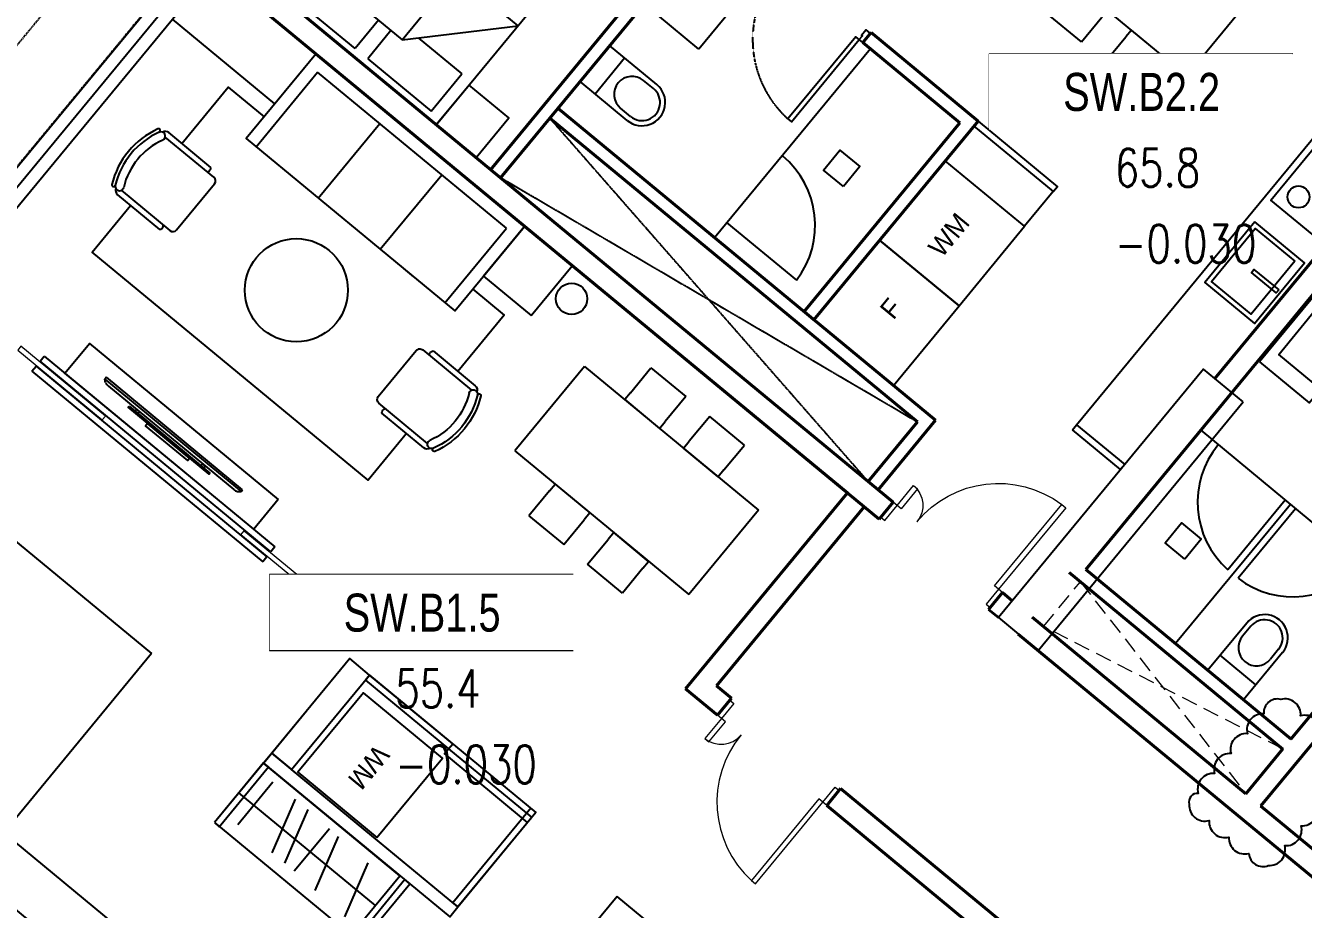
# Model space of a CAD drawing. Header units: millimetres. Extents: x -361679452 to 361242511, y -278557090 to 278849308.
# Drawn here: x -88829 to -78911, y 115119 to 121975 of the extents above; entities that cross this region are included whole.
import ezdxf
from ezdxf.enums import TextEntityAlignment as Align
from ezdxf.xclip import XClip

# ---------------------------------------------------------------- set-up
doc = ezdxf.new("R2010")
doc.units = ezdxf.units.MM
doc.header["$MEASUREMENT"] = 0
doc.header["$XCLIPFRAME"] = 0
doc.set_wipeout_variables(frame=1)
doc.linetypes.add('HIDDEN', pattern=[0.375, 0.25, -0.125])
doc.linetypes.add('TYPICAL 2 +1 BEDROOM FRONT$0$DASHED2', pattern=[9.524999999999999, 6.35, -3.175])
for name, color, linetype in [('A-_FURN----_E-_N', 251, 'Continuous'), ('A-ANNO-DIMS', 50, 'Continuous'), ('A-ANNO-ROOM', 50, 'Continuous'), ('A-DRAIN', 251, 'Continuous'), ('A-FLOR-STRS', 1, 'Continuous'), ('A-FURNITURE', 251, 'Continuous'), ('A-GLAZ', 135, 'Continuous'), ('A-UNIT', 1, 'Continuous'), ('KT-Khuat', 9, 'HIDDEN'), ('TYPICAL 1 BEDROOM$0$A-_DOOR----_E-', 32, 'Continuous'), ('TYPICAL 2 +1 BEDROOM FRONT$0$A-_DOOR----_E-', 32, 'Continuous'), ('Xref_NT1+NT2_MBDV Cot vach_220729$0$ccu12-Thay', 7, 'Continuous')]:
    doc.layers.add(name, color=color, linetype=linetype)
doc.layers.add('A-COLUMN-OPTION 2', color=7, linetype='Continuous', true_color=0x2644ed)
for name, color, linetype, lineweight in [('KT-Chuviet', 255, 'Continuous', 15), ('KT-lomo nuoc', 3, 'HIDDEN', 5), ('KT-Net cat', 1, 'Continuous', 40), ('KT-Net cua', 87, 'Continuous', 9), ('KT-Net thay', 7, 'Continuous', 15), ('KT-Net truc', 18, 'Continuous', 15)]:
    doc.layers.add(name, color=color, linetype=linetype, lineweight=lineweight)
doc.styles.add('220126_HDN_HBA typical plan$0$210902_YS plan 330pm ver13$0$01 Level 1$0$CENTURY GOTHIC', font='GOTHIC.TTF')
doc.styles.add('220126_HDN_HBA typical plan$0$211210_HDN_HBA_TYPICAL PLAN CORE OPT 1$0$HBA-Text', font='GOTHIC.TTF')
doc.styles.add('font unicode ccu', font='arial.ttf')
doc.styles.add('ROMANS', font='ROMANS.SHX')

# ---------------------------------------------------------------- blocks, each defined once
blk = doc.blocks.new('qweewe')
for p, q in [((-226617.649540008, -3043559.718917042, 0.0008727778800783348), (-226617.6495399146, -3043199.718917044, 0.0008727778800783348)), ((-226142.6495399146, -3043199.718917163, 0.0008727778800783348), (-226617.6495399146, -3043199.718917044, 0.0008727778800783348)), ((-226467.6495400079, -3043559.718917079, 0.0008727778800783348), (-226467.6495399145, -3043199.718917081, 0.0008727778800783348)), ((-226142.649539925, -3043239.718917165, 0.0008727778800783348), (-226242.649539925, -3043239.718917139, 0.0008727778800783348)), ((-226142.649540008, -3043559.718917165, 0.0008727778800783348), (-226617.649540008, -3043559.718917042, 0.0008727778800783348)), ((-226142.6495399976, -3043519.718917165, 0.0008727778800783348), (-226242.6495399976, -3043519.718917141, 0.0008727778800783348))]:
    blk.add_line(p, q)
for centre, radius, start, end in [((-226242.6495399613, -3043379.718917141, 0.0008727778800783348), 139.9999999999927, 89.99999998332474, 269.9999999833247), ((-226142.6495399613, -3043379.718917165, 0.0008727778800783348), 179.9999999999927, 269.9999999833247, 89.99999998332474), ((-226142.6495399613, -3043379.718917165, 0.0008727778800783348), 139.9999999999927, 269.9999999833247, 89.99999998332474)]:
    blk.add_arc(centre, radius, start, end)
blk = doc.blocks.new('*U274')
at = {"layer": 'KT-lomo nuoc', "ltscale": 500}
for p, q in [((286.5432473946865, 346.9766285953847), (1570.24856544962, -1296.730835024993)), ((1856.791812844307, -949.7449093772694), (1.734723475976807e-18, -0.009297052340116354))]:
    blk.add_line(p, q, dxfattribs=at)
blk.add_lwpolyline([(286.5432473946865, 346.9766285953847), (1856.791812844307, -949.7449093772694), (1570.24856544962, -1296.730835024993), (1.734723475976807e-18, -0.009297052340116354)], close=True, dxfattribs=at)
blk = doc.blocks.new('Condo-1BR')
at = {"layer": 'A-FURNITURE'}
for p, q in [((5411.055840596171, -2120.200336255133, -0.01477608142659859), (5410.863993243751, -719.9327019270859, 0.02090357550193683)), ((5359.512887455079, -2119.515569239826, -0.01161456940583657), (5359.524630255568, -1419.962140357093, -0.01161456940583657)), ((5462.598417529436, -2119.515569239797, -0.01161456940583657), (5462.586674732636, -1419.962140357035, -0.01161456940583657)), ((6313.856752035077, -2120.190756636934), (4247.435874514078, -2118.864804547542))]:
    blk.add_line(p, q, dxfattribs=at)
for points in [[(3298.686467926185, -169.4885580332193), (4098.686467926091, -169.4885580368282), (4098.6864679262, -965.6542381137842), (3298.686467926142, -965.6542381137842)], [(6299.790511235864, -2820.105792043236), (5799.791062681252, -2819.292320038774), (5798.559973021991, -4204.984443323629), (6298.559421570943, -4205.797915330215)]]:
    blk.add_lwpolyline(points, close=True, dxfattribs=at)
for points, elevation in [([(5772.303291036122, -1271.397744916583), (5972.303291036158, -1271.3977449128), (5972.303291036151, -1471.397744914779), (5772.303291038086, -1471.397744916467)], 0.003973369906323978), ([(6221.808142608061, -3433.946425331378), (5871.808464167661, -3434.420950675121), (5871.164465500078, -2959.421387323673), (6221.164143938542, -2958.94686199128)], 9.393739839936157e-07)]:
    blk.add_lwpolyline(points, close=True, dxfattribs=dict(at, elevation=elevation))
for centre, start, end in [((5384.512887447658, -2119.515988895495, -0.01161456940583658), 92.04575144160921, 179.9990382239875), ((5437.598417534915, -2119.515988893807, -0.01161456940583657), 0.000961776012546794, 87.95424855807833)]:
    blk.add_arc(centre, 699.9999999999998, start, end, dxfattribs=at)
at = {"layer": 'KT-Net cat'}
for p, q in [((1950.067573193628, 0.6545980483351741, -4.846184127220367e-09), (6398.946328710939, 0.3581832732306793, -4.721199661709238e-09)), ((1950.067572653672, -169.3454023289378, -4.846184115839586e-09), (4098.686470344386, -169.4885580368282, -4.846183948420013e-09)), ((4098.686439071811, -169.9216299260443), (4098.504210598388, -2904.982268492604)), ((4248.686467593143, -169.4985520640621), (4248.656485510932, -619.498551065306)), ((4248.686467593143, -169.4985520640621, -4.84618393673207e-09), (6398.935002146594, -169.6418163495255, -4.846183769185517e-09)), ((4248.401243819477, -619.4985340593557, -4.846183907776676e-09), (6398.905020064383, -619.6418153507111, -4.846183740210235e-09)), ((4248.39458113454, -719.4985338373226, -4.846183901337742e-09), (6313.898357568047, -719.6361518464983, -5.247612349028396e-09)), ((4248.649822825995, -719.4985508433019), (4248.504210855157, -2904.983411547815)), ((6313.898357568076, -719.6361518465274, -5.247612349028396e-09), (6313.273397722049, -10099.63613102445, -4.846183136640093e-09))]:
    blk.add_line(p, q, dxfattribs=at)
at = {"layer": 'A-FURNITURE', "rotation": 270.0009617747953}
blk.add_blockref('qweewe', (3048289.673742116, -227286.4979680301, -0.0008727778774400901), dxfattribs=at)
at = {"layer": 'KT-lomo nuoc', "linetype": 'HIDDEN', "extrusion": (4.341341443964608e-13, -2.898932892163992e-17, -1), "xscale": -1, "zscale": -1, "rotation": 140.4526441756466}
blk.add_blockref('*U274', (-6285.14183129694, -169.6342346690653, -3.001678806645929e-09), dxfattribs=at)
blk = doc.blocks.new('*U28')
at = {"color": 0}
for points in [[(-1100, -150), (-1100, 0), (-1060, 0), (-1060, -150)], [(-40, -150), (-40, 0), (0, 0), (0, -150)], [(-1020, -150), (-1060, -150), (-1060, -350.9565185792744), (-1020, -350.9565185792744)], [(-40, -150), (-80, -150), (-80, -970), (-40, -970)]]:
    blk.add_lwpolyline(points, close=True, dxfattribs=at)
for centre, radius, start, end in [((-1060.538708044109, -150.4191404617477), 200.5381016879552, 270.1539145637665, 0.05069369801717966), ((-41.53932015914406, -152.4398411269907), 818.4643164306439, 179.8292010983319, 267.3066065333389)]:
    blk.add_arc(centre, radius, start, end, dxfattribs=at)
blk = doc.blocks.new('CH12')
for p, q in [((-312.375, -149.2411279597436), (-312.375, -572.1779138786915)), ((-267.75, -149.2411279597436), (-267.75, -639.6303226458076)), ((267.75, -639.6303226458076), (267.75, -149.2411280118249)), ((312.375, -572.1779138786915), (312.375, -149.2411246072115)), ((-232.0500000000029, -675.3303226458047), (232.0500000000029, -675.3303226458047))]:
    blk.add_line(p, q)
for centre, radius, start, end in [((-273.6712626853696, -77.20016474780641), 13.38749999999989, 116.2505862071374, 296.2505862071374), ((-252.9468673518131, -119.2240579767858), 33.46874999998481, 116.2505888953854, 296.2505888953855), ((0, -632.1362743546706), 632.1362743546692, 63.74941379286258, 116.2505862071374), ((0, -632.1362743546706), 605.3612743546691, 63.7494137928626, 116.2505862071374), ((0, -632.1362743546706), 538.4237743546691, 63.74941109871938, 116.2505888953856), ((252.9468674045929, -119.2240580028119), 33.46875000001501, 243.7494110987195, 63.74941109871941), ((273.671262685355, -77.20016474780641), 13.38750000000007, 243.7494137928627, 63.74941379286245), ((-267.75, -149.2411279597436), 44.62499999999999, 111.939144832112, 180), ((267.75, -149.2411280118286), 44.62499999999959, 0, 68.06085506708637), ((-290.0625, -549.8654138786915), 31.55464011044969, 225, 315), ((290.0625, -549.8654138786915), 31.55464011044961, 225.0000000000001, 315.0000000000002), ((-232.0500000000029, -639.6303226458076), 35.7, 180, 269.9999999999999), ((232.0500000000029, -639.6303226458076), 35.7, 270, 0)]:
    blk.add_arc(centre, radius, start, end)
blk = doc.blocks.new('weqwq333')
blk.add_wipeout([(789.9991194265974, -3.254973069968852e-07), (789.9999072943253, 22.459753119357448), (747.0709751061902, 22.459753119357444), (747.4999072943253, 24.95975311935699), (747.0709751061902, 27.459753119356876), (995.9999072943253, 27.45975311935689), (995.9999072943253, 37.459753119357), (930.999907294326, 37.459753119357), (930.999907294326, 57.459753119357), (1231.8664491169725, 57.459753118988104), (1249.7089296661925, 59.06439810742923), (1266.9787932754527, 63.82683536194902), (1278.4893502848695, 73.1432942404494), (1289.9999072942878, 82.4597531189515), (1289.9999072941914, 102.45975311891728), (-160.00009270580904, 102.45975311950394), (-160.00009270581904, 82.45975311947211), (-148.48953569637888, 73.14329424100924), (-136.9789786872534, 63.826835362552735), (-119.70911507775418, 59.06439810790778), (-101.86663452839275, 57.4597531194338), (198.99990729432534, 57.45975311935696), (198.99990729432534, 37.45975311935696), (133.99990729432488, 37.459753119356954), (133.99990729432488, 27.459753119356844), (382.9288394824605, 27.459753119358677), (382.9288394824605, 22.459753119357426), (339.9999072943251, 22.459753119357423), (339.9991199803412, 0.015785265669614107)]).dxf.layer = 'A-DRAIN'
at = {"layer": 'A-DRAIN'}
for p, q in [((-160.0000927059446, 102.4597531193867), (-160.0000927057117, 82.45975311938673)), ((1289.999907294055, 102.4597531189211), (-160.0000927059446, 102.4597531193867)), ((-160.0000927059446, 102.4597531193867), (-160.0000927057117, 82.45975311938673)), ((-160.0000927057117, 82.45975311938673), (1289.999907294055, 82.45975311892107)), ((-136.9789786871988, 63.8268353624735), (-160.0000927057117, 82.45975311938673)), ((-101.8666345283855, 57.45975311938673), (1231.866449116962, 57.45975311892107)), ((1266.97879327531, 63.82683536177501), (1289.999907294055, 82.45975311892107)), ((1289.999907294055, 82.45975311892107), (1289.999907294055, 102.4597531189211)), ((1289.999907294055, 82.45975311892107), (1289.999907294055, 102.4597531189211))]:
    blk.add_line(p, q, dxfattribs=at)
for points in [[(133.9999072942883, 37.4597531191539), (995.9999072942883, 37.4597531191539), (995.9999072945211, 27.45975311938673), (133.9999072945211, 27.45975311938673)], [(198.9999072942883, 57.45975311938673), (228.9999072940554, 57.45975311938673), (228.9999072942883, 37.45975311938673), (198.9999072942883, 37.4597531191539)], [(339.9999072942883, 22.4597531191539), (789.9999072942883, 22.4597531191539), (789.9991194263566, -3.254972398281097e-07), (339.9991199802607, 0.01578526548109949)], [(930.9999072942883, 57.4597531191539), (900.9999072945211, 57.4597531191539), (900.9999072942883, 37.45975311938673), (930.9999072945211, 37.4597531191539)]]:
    blk.add_lwpolyline(points, close=True, dxfattribs=at)
for centre, radius, start, end in [((-101.8666345283855, 157.4597531193867), 99.99999999999999, 249.4439547730391, 270), ((389.9999072940554, 24.9597531191539), 7.499999999999999, 160.5287793647328, 199.4712206352672), ((389.9999072940554, 24.9597531191539), 7.499999999999999, 340.5287793647328, 19.47122063526717), ((739.9999072945211, 24.9597531191539), 7.499999999999999, 160.5287793647328, 199.4712206352672), ((739.9999072945211, 24.9597531191539), 7.499999999999999, 340.5287793647328, 19.47122063526717), ((1231.866449116962, 157.4597531189211), 99.99999999999999, 270, 290.5560452225344)]:
    blk.add_arc(centre, radius, start, end, dxfattribs=at)
blk = doc.blocks.new('BEDH-1')
for p, q in [((475, -1.054711873393899e-13), (-475, 1.054711873393899e-13)), ((-475, 1.054711873393899e-13), (-475.0000000000002, -1050)), ((-381.8394731497392, -27.72451273631296), (-381.8394731497393, -215.2726866770535)), ((-20.94842891092413, -27.72451273631304), (-381.8394731497392, -27.72451273631296)), ((-20.94842891092416, -169.6087834425271), (-20.94842891092413, -27.72451273631304)), ((379.7956140944734, -27.72451273631313), (52.11540216114371, -27.72451273631306)), ((52.11540216114371, -27.72451273631306), (52.11540216114368, -169.6087834425271)), ((379.7956140944734, -169.6087834425271), (379.7956140944734, -27.72451273631313)), ((474.9999999999998, -1050), (475, -1.054711873393899e-13)), ((-162.6479800441303, -169.608783442527), (-475.0000000000001, -498.4003835124894)), ((474.9999999999999, -169.6087834425272), (-162.6479800441303, -169.608783442527)), ((-162.6479800441303, -169.608783442527), (-162.6479800441303, -498.4003835124894)), ((-206.9290897110478, -215.2726866770535), (-381.8394731497393, -215.2726866770535)), ((-475.0000000000001, -498.4003835124894), (-162.6479800441303, -498.4003835124894)), ((-475.0000000000002, -1050), (474.9999999999998, -1050))]:
    blk.add_line(p, q)
blk = doc.blocks.new('Condo-1BR-corner')
at = {"layer": 'A-FLOR-STRS'}
for p, q in [((3140.987202629447, 2075.017514228704, -3.841493788020109e-05), (3172.822990685701, 2113.572443670011, -3.841493788020109e-05)), ((3172.822990708053, 2113.572443695506, -3.841493788020109e-05), (4963.076437428594, 635.3152071973309, -3.841493788020109e-05)), ((3172.822990685701, 2113.572443670011, -3.841493788020109e-05), (4963.076437687501, 635.3152075111866, -3.841493788020109e-05)), ((3077.315626239404, 1997.907655009767, -3.841493788020109e-05), (3109.15141448006, 2036.462584674824, -3.841493788020803e-05)), ((3077.315626239404, 1997.907655009767, -3.841493788020109e-05), (4867.569073239341, 519.6504188491963, -3.841493788020109e-05)), ((3109.15141448006, 2036.462584674824, -3.841493788020803e-05), (4899.40486148186, 558.2053485155338, -3.841493788020976e-05)), ((4931.240649629384, 596.760278069065, -3.841493788020976e-05), (3140.987202629447, 2075.017514228704, -3.841493788020109e-05)), ((4963.076437687501, 635.3152075111866, -3.841493788020109e-05), (4931.240652544424, 596.7602815983118, -3.841493788020976e-05)), ((4899.404864395037, 558.2053520440822, -3.841493788020976e-05), (4867.569073239341, 519.6504188491963, -3.841493788020456e-05))]:
    blk.add_line(p, q, dxfattribs=at)
at = {"layer": 'A-FURNITURE'}
for p, q in [((4816.22910903208, 3739.222778340452, -3.841493788020109e-05), (5293.765931420028, 4317.54672152549, -3.841493788020803e-05)), ((6758.853254156187, 3107.78677147103, -3.841493788020109e-05), (5293.765931420028, 4317.54672152549, -3.841493788020803e-05)), ((5298.165728351101, 3341.275426349137, -3.841493788020803e-05), (5775.702550740913, 3919.599369533244, -3.841493788020109e-05)), ((5780.102347671986, 2943.32807435689, -3.841493788020803e-05), (6257.63917006366, 3521.652017542045, -3.841493788020109e-05)), ((6281.316431764513, 2529.462828285876, -3.841493788020109e-05), (6758.853254156187, 3107.78677147103, -3.841493788020109e-05)), ((5961.577617643401, 2793.479317815276, -3.841493788020803e-05), (6038.687476733699, 2729.807741495199, -3.841493788020109e-05)), ((7366.165704848245, 2035.246433035587, 0.02670377932086609), (8715.588239723817, 920.9938462174032, 0.02757763038597387)), ((7722.064543763176, 1830.83250509901, 0.02670377932086512), (7881.243484606966, 2023.607152784942, 0.02670377932086512)), ((7881.243484606966, 2023.607152784942, 0.02670377932086512), (8151.127991370857, 1800.756635599304, 0.02670377932086512)), ((8151.127991370857, 1800.756635599304, 0.02670377932086512), (7991.949050525203, 1607.981987913256, 0.02670377932086512)), ((8336.829100901261, 1647.418495529448, 0.02670377932086512), (8177.650160055608, 1454.643847843749, 0.02670377932086513)), ((8606.713607663289, 1424.567978342995, 0.02670377932086512), (8336.829100901261, 1647.418495529448, 0.02670377932086512)), ((8447.534666817635, 1231.793330658576, 0.02670377932086512), (8606.713607663289, 1424.567978342995, 0.02670377932086512)), ((6824.957306133583, 1379.812630755594, 0.0267037793208651), (8174.379840845242, 265.5600440806011, 0.02757763038597386)), ((7093.010878870264, 1069.013146451558, 0.02670377932086512), (6933.83193802461, 876.2384987673722, 0.02670377932086512)), ((8715.588239723817, 920.9938462174032, 0.02757763038597387), (8174.379840845242, 265.5600440809503, 0.02757763038597318)), ((6933.83193802461, 876.2384987673722, 0.02670377932086512), (7203.716444786638, 653.387981581036, 0.02670377932086512)), ((7203.716444786638, 653.387981581036, 0.02670377932086512), (7362.895385632291, 846.1626292665023, 0.02670377932086512)), ((7389.417554317042, 500.0498415104812, 0.02670377932086512), (7548.596495162696, 692.8244891961804, 0.02670377932086512)), ((7659.30206107907, 277.199324325542, 0.02670377932086512), (7389.417554317042, 500.0498415104812, 0.02670377932086512)), ((7818.481001924723, 469.9739720111247, 0.02670377932086512), (7659.30206107907, 277.199324325542, 0.02670377932086512)), ((4874.681453628466, -1041.106112443842), (5208.393912417814, -636.9573445421411)), ((4674.840217996389, -1517.088740902953, -0.1498657787379716), (4947.508622599766, -1186.876360980328, -0.1498657787379717)), ((5742.005824772641, -2146.329532478587, 0.0007515485165374772), (4683.665318580344, -1272.434317290667, 0.02739510591846444)), ((4942.238858034834, -1737.888826208888, -0.1498657787379717), (5123.663666151464, -1321.109279399738, -0.1498657787379717)), ((5038.993123549968, -1817.782351771835, -0.1498657787379717), (5220.417931662872, -1401.002804965479, -0.1498657787379717)), ((5112.391003420576, -1878.389657926513, -0.1498657787379717), (5385.059408025816, -1548.177278002491, -0.1498657787379717)), ((5274.289500746876, -2028.904769450543, -0.1498657787379717), (5455.71430885978, -1612.125222650939, -0.1498657787379717)), ((5504.115218132734, -2233.199693091214), (5685.540026247501, -1816.4201462809))]:
    blk.add_line(p, q, dxfattribs=at)
for points in [[(4166.815193249146, 4728.603768157016), (4485.173074843595, 5114.153063614096), (5280.021608248353, 4457.957524803584), (4961.663726655766, 4072.408229346271)], [(5697.478132091463, -358.7643115321407), (5543.258414134383, -231.4211590145715), (4938.343471808359, -964.0071674586507), (5092.563189765438, -1091.35031997622)], [(5753.755579190329, -1619.562718220055), (6263.128189899027, -1002.683845621068), (5649.205955989659, -495.7526068484876), (5139.833345279098, -1112.631479447358)], [(4492.647499646991, -1503.764561397489), (4531.202429182827, -1535.600349568296), (4912.453431289643, -1072.018473667558), (4873.898501751944, -1040.182685498265)], [(4492.649183541536, -1503.762522134115), (5550.990337865427, -2377.65695239976), (5933.022607959807, -1915.000542710186), (4874.681453628466, -1041.106112443842)], [(5589.543619640172, -2409.511690354906), (5628.098549176008, -2441.347478525713), (6009.349551282823, -1977.765602624975), (5970.794621746987, -1945.929814455681)]]:
    blk.add_lwpolyline(points, close=True, dxfattribs=at)
for points, elevation in [([(5780.102347671986, 2943.32807435689), (6358.426290856674, 2465.791251966264), (6899.634689565748, 3121.22505424195), (5280.32764864713, 4458.328156933421), (4739.119249939919, 3802.89435465727), (5780.102347671986, 2943.32807435689)], -3.841493788020803e-05), ([(6950.880839273334, 2429.41845601087), (7269.238720867783, 2814.967751467368), (6899.111397227272, 3120.591317796498), (6580.753515634686, 2735.042022340465)], -3.841493788020109e-05), ([(4988.821136778221, 1003.111789769027), (4797.806407822296, 771.7822124939412), (3332.715292112902, 1981.545294460841), (3523.730021068826, 2212.874871735228)], -3.841493788020109e-05), ([(6987.77137638256, -1424.191585444962), (6382.875366989523, -2156.754664945416), (5092.582122698426, -1091.327391032595), (5697.478132091463, -358.7643115321407)], 0.05479021183692889), ([(5697.478327292949, -358.7644727149745), (5665.642539123073, -397.3194022538373), (6310.788879476488, -930.0331816867692), (6342.624667644501, -891.4782521481393)], 0.05479021183692889), ([(4938.343634178862, -964.00730153115), (4874.672057999298, -1041.117160412483), (6319.323772618547, -2233.71921910916), (6382.995348798111, -2156.609360227943)], 0.05479021183692883), ([(6955.935219828039, -1462.74696112005), (6924.099431658164, -1501.301890658913), (6278.953091306612, -968.5881112230709), (6310.788879476488, -930.0331816867692)], 0.05479021183692887), ([(6344.440419262275, -2124.773572057136), (6382.995348798111, -2156.609360227943), (6986.855114392936, -1423.435754886828), (6948.300184855238, -1391.599966717535)], 0.05479021183692887), ([(2603.014366121963, -1890.492200295557), (2857.70225915499, -1582.054074977641), (3791.391731506214, -2353.028379826574), (3536.703838482499, -2661.4665051396)], 0.02739510591846444)]:
    blk.add_lwpolyline(points, close=True, dxfattribs=dict(at, elevation=elevation))
for points, elevation in [([(4240.466782832518, 3765.176860045409), (4600.244986975566, 4200.888494891231), (4878.222089515999, 3971.355715074926)], -3.841493788020109e-05), ([(5985.08311213553, 1514.395003156969), (5685.837410369888, 1151.991632314865), (3543.432907890528, 2921.029644633178), (3842.67860965617, 3283.433015475282)], -3.841493788020109e-05), ([(6497.529130086303, 2634.252611963893), (6742.649489454925, 2431.850482572918), (6382.871285311878, 1996.138847727096)], -3.841493788020109e-05), ([(7366.165704848245, 2035.246433035587), (6824.957306133583, 1379.812630755594)], 0.0267037793208651), ([(7366.165705017745, 2035.246432894142), (6824.957306133583, 1379.812630755594)], 0.0267037793208651), ([(7722.064543763176, 1830.832505098311), (7678.141910763457, 1777.639726852183), (7948.026417525485, 1554.789209667128), (7991.949050525203, 1607.981987913256)], 0.0267037793208651), ([(8447.534666815773, 1231.793330657878), (8403.612033817917, 1178.600552409538), (8133.727527055889, 1401.451069595991), (8177.650160055608, 1454.643847843749)], 0.0267037793208651), ([(7093.010878872126, 1069.013146452256), (7136.933511869982, 1122.205924699665), (7406.81801863201, 899.3554075132124), (7362.895385632291, 846.1626292665023)], 0.0267037793208651), ([(7818.481001924723, 469.9739720118232), (7862.403634926304, 523.1667502584169), (7592.519128162414, 746.0172674434725), (7548.596495162696, 692.8244891961804)], 0.0267037793208651)]:
    blk.add_lwpolyline(points, dxfattribs=dict(at, elevation=elevation))
at = {"layer": 'A-FURNITURE', "extrusion": (-1.157651021131046e-06, 9.560316836589854e-07, 0.9999999999988729), "elevation": -0.0531723795031795}
blk.add_lwpolyline([(7619.158764885078, -2075.353295924664), (7109.70395906031, -2692.164288706251), (7723.558638487431, -3199.177328647102), (8233.01344432134, -2582.366335863768)], close=True, dxfattribs=at)
at = {"layer": 'A-FURNITURE'}
for centre, radius in [((5129.203319020569, 2626.220606427756, -7.575669065101528e-05), 400), ((7265.222231714055, 2559.532887719339, 0.05475179689904868), 121.6887198866292)]:
    blk.add_circle(centre, radius, dxfattribs=at)
at = {"layer": 'A-GLAZ'}
for points in [[(118.7050963280781, 143.6681763250963), (4332.202503639855, 5243.831563621759)], [(272.9247466500383, 16.32494139345363), (4485.266620121052, 5117.42546859273)]]:
    blk.add_lwpolyline(points, dxfattribs=at)
at = {"layer": 'KT-Net cat'}
for p, q in [((8149.651357628201, -466.5148217750248, -0.01239347268274163), (9405.577014549985, 1054.048384606023, -0.01239339213407219)), ((9536.656041564624, 945.7973400023184, -0.01239339222125904), (8388.992270583753, -443.6919930938748, -0.01239339222125918)), ((8396.611228772264, -670.4635568400263, -0.01239347268274165), (8149.651357628201, -466.5148217750248, -0.01239347268274163)), ((8504.862986022781, -539.382380910276, -0.01239347268274164), (8388.992270583753, -443.6919930938748, -0.0123939710854021)), ((8396.611228772264, -670.4635568400263, -0.01239347268274165), (8504.862986022781, -539.382380910276, -0.01239339222129375)), ((9353.020671271457, -1239.835865325062, -0.01239347268274171), (9244.770237232151, -1370.915433386981, -0.01239347268274172)), ((10971.6808577257, -2576.522092691856, -0.01239347268274185), (9353.020671271457, -1239.835865325062, -0.01239347268274171)), ((10732.34852977624, -2599.354093161412, -0.01239347268274184), (9244.770237232151, -1370.915433386981, -0.01239347268274172))]:
    blk.add_line(p, q, dxfattribs=at)
at = {"layer": 'KT-Net cua'}
for points, elevation in [([(3647.228667074814, 1650.516770962626), (2991.794864658266, 2191.725169501617), (2966.326234139502, 2160.881225859514), (3621.76003655605, 1619.672827319708)], 0.0008352830848686217), ([(4724.836566364393, 760.7084641862893), (5380.270368780941, 219.5000656461343), (5354.801738262177, 188.656122003682), (4699.367935845628, 729.8645205427893)], 0.0008352830848686148)]:
    blk.add_lwpolyline(points, close=True, dxfattribs=dict(at, elevation=elevation))
at = {"layer": 'A-FURNITURE', "rotation": 50.45264409332036}
blk.add_blockref('CH12', (3825.637894203886, 3702.607808459667, -7.575669065651089e-05), dxfattribs=at)
at = {"layer": 'A-FURNITURE', "xscale": -1, "rotation": 230.4526440933203}
blk.add_blockref('CH12', (6432.768744334579, 1549.833403985831, -7.575669065650395e-05), dxfattribs=at)
at = {"layer": 'KT-Net cua', "rotation": 320.4865050622928}
blk.add_blockref('*U28', (9340.700256635144, -1254.651254996192, -0.01239347268270695), dxfattribs=at)
at = {"layer": 'A-FURNITURE', "insert": (5803.886828871444, -937.4077335628681, 0.04131058838218382), "char_height": 150, "width": 310.8634934604634, "attachment_point": 4, "rotation": 230.45264409332034, "style": '220126_HDN_HBA typical plan$0$210902_YS plan 330pm ver13$0$01 Level 1$0$CENTURY GOTHIC'}
blk.add_mtext('WM', dxfattribs=at)
at = {"layer": 'A-FURNITURE', "xscale": 0.9450000000000002, "yscale": 0.9450000000000002, "zscale": 0.9450000000000002, "rotation": 320.4549032879013}
blk.add_blockref('weqwq333', (3710.296612778679, 1779.860663877917, -3.841493788020803e-05), dxfattribs=at)
at = {"layer": 'A-GLAZ'}
blk.add_lwpolyline([(195.8149214884907, 79.99655885976972), (4408.16100330319, 5181.102182317816)], dxfattribs=at)
at = {"layer": 'KT-Net cat'}
blk.add_line((9405.577014549985, 1054.048384606023, -0.01239339213407219), (4332.202503639855, 5243.831563621759, -0.01239339213407177), dxfattribs=at)
at = {"layer": 'A-FURNITURE', "xscale": -2.000000000000002, "yscale": 2.000000000000002, "zscale": 2, "rotation": 140.4522556179508}
blk.add_blockref('BEDH-1', (1935.374628433958, -1207.020076277666, -0.01239347081291349), dxfattribs=at)
blk = doc.blocks.new('A$C21AF0CCA')
at = {"layer": 'A-ANNO-ROOM', "insert": (1197.56892258345, 814.6835720778872), "char_height": 600, "attachment_point": 2, "rotation": 0.10542954816276216, "style": '220126_HDN_HBA typical plan$0$211210_HDN_HBA_TYPICAL PLAN CORE OPT 1$0$HBA-Text'}
blk.add_mtext_dynamic_manual_height_columns('1-BR+', width=722857412.8743668, gutter_width=9765.624999999996, heights=[0], dxfattribs=at)
blk = doc.blocks.new('*U142')
at = {"layer": 'TYPICAL 2 +1 BEDROOM FRONT$0$A-_DOOR----_E-'}
for points in [[(79.99999999912372, 920), (39.9999999991237, 920), (39.99999999912325, 0), (79.99999999912325, 0)], [(0, 0), (0, 0), (0, 0), (39.99999999912325, 0), (39.99999999912325, -42), (49.99999999912689, -42), (49.99999999912689, -100), (0, -100), (0, -100), (0, -100)], [(1000, 0), (1000, 0), (1000, 0), (960.0000000008731, 0), (960.0000000008731, -42), (950.0000000008731, -42), (950.0000000008731, -100), (1000, -100), (1000, -100), (1000, -100)]]:
    blk.add_lwpolyline(points, close=True, dxfattribs=at)
at = {"layer": 'TYPICAL 2 +1 BEDROOM FRONT$0$A-_DOOR----_E-', "color": 8, "linetype": 'TYPICAL 2 +1 BEDROOM FRONT$0$DASHED2', "ltscale": 0.1}
blk.add_arc((39.99999999912325, 0), 920.0000000017498, 0, 90, dxfattribs=at)
blk = doc.blocks.new('queen')
at = {"layer": 'A-_FURN----_E-_N', "color": 8, "ltscale": 5}
for p, q in [((103708.7220491096, -43779.56716111233, 0.08430394160656397), (103708.7349314408, -42179.5671611561, 0.08430394160656397)), ((103708.7349314408, -42179.5671611561, 0.08430394160656397), (105708.7349313924, -42179.58139952202, 0.08430394160656397)), ((105369.5173645152, -42179.57909956784, 0.08430394160656397), (105369.5087177863, -43154.87505962676, 0.08430394160656397)), ((105708.7349313924, -42179.58139952202, 0.08430394160656397), (105708.7220490614, -43779.58139947825, 0.08430394160656397)), ((105653.2742868792, -42278.08792949957, 0.08430394160656397), (105369.5164911309, -42278.09128250298, 0.08430394160656397)), ((105653.2791806876, -42916.0818454111, 0.08430394160656397), (105653.2742868792, -42278.08792949957, 0.08430394160656397)), ((105369.5106392817, -42916.08376941108, 0.08430394160656397), (105653.2791806876, -42916.0818454111, 0.08430394160656397)), ((105369.5106392817, -43043.07902958919, 0.08430394160656397), (105653.2791806876, -43043.08095358917, 0.08430394160656397)), ((105653.2791806876, -43043.08095358917, 0.08430394160656397), (105653.2742868792, -43681.07486950071, 0.08430394160656397)), ((104711.9212820593, -43779.57464099536, 0.08430394160656397), (104711.9255176615, -43154.87060109805, 0.08430394160656397)), ((105369.5087177863, -43154.87505962676, 0.08430394160656397), (104711.9212820593, -43779.57464099536, 0.08430394160656397)), ((105369.5087177863, -43154.87505962676, 0.08430394160656397), (104711.9255176615, -43154.87060109805, 0.08430394160656397)), ((105278.1783354485, -43241.63774472778, 0.08430394160656397), (105278.1779390064, -43681.07232628227, 0.08430394160656397)), ((105653.2742868792, -43681.07486950071, 0.08430394160656397), (105278.1779390064, -43681.07232628227, 0.08430394160656397)), ((105708.7220490614, -43779.58139947825, 0.08430394160656397), (103708.7220491096, -43779.56716111233, 0.08430394160656397))]:
    blk.add_line(p, q, dxfattribs=at)
at = {"layer": 'A-_FURN----_E-_N', "color": 8, "ltscale": 5, "elevation": 0.08430394160656397}
for points in [[(105308.7349313924, -41779.58139952202), (105708.7349313924, -41779.58139952202), (105708.7349313924, -42179.58139952202), (105308.7349313924, -42179.58139952202)], [(105308.7349313924, -43779.58004353079), (105708.7349313924, -43779.58004353079), (105708.7349313924, -44179.58004353079), (105308.7349313924, -44179.58004353079)]]:
    blk.add_lwpolyline(points, close=True, dxfattribs=at)
blk = doc.blocks.new('condotel corner')
at = {"layer": 'A-COLUMN-OPTION 2', "elevation": 8.041757009318141e-08}
blk.add_lwpolyline([(12458977.22684532, 621184.85618327), (12458668.80437829, 621439.5630379729), (12457076.8865364, 619511.9226190522), (12457385.30900343, 619257.2157643475)], close=True, dxfattribs=at)
at = {"layer": 'A-DRAIN'}
for points, elevation in [([(12459600.27511157, 622413.7214838102), (12459191.61534298, 622751.2080665644), (12459580.04329672, 623221.5523285217), (12459988.7030653, 622884.0657457694)], 0.1111634137322391), ([(12459067.50646231, 622582.8358274604), (12458679.07850857, 622112.4915655031), (12459064.60659215, 621794.107996866), (12459453.03454589, 622264.4522588233)], 0.04131066801288475), ([(12459378.08197667, 622275.7709322273), (12459039.32185964, 621865.5690513066), (12458730.89939278, 622120.2759062162), (12459069.65950981, 622530.4777871369)], 0.04131066748414075), ([(12459252.95095273, 622053.5813130977), (12459233.84793861, 622030.4496280848), (12459041.08389683, 622189.6414124033), (12459060.18691095, 622212.7730974163)], 0.04131066803770841)]:
    blk.add_lwpolyline(points, close=True, dxfattribs=dict(at, elevation=elevation))
blk.add_circle((12459405.97267433, 622775.2067018825, 0.1111604343501319), 85.00000000000004, dxfattribs=at)
at = {"layer": 'A-FURNITURE'}
for p, q in [((12458539.18454751, 623715.3520226174, 8.1394947996406e-08), (12457496.89379281, 624576.1148664204, 8.338084195815995e-08)), ((12459080.43661374, 624370.7497650546, 0.0008739314050511241), (12458539.18454751, 623715.3520226174, 0.0008739324600560841)), ((12457721.39329892, 623977.0184110769, -0.0008737666000067391), (12457880.5850831, 624169.7824529682, -0.0008737669103025152)), ((12457907.08419182, 623823.6678989299, -0.0008737663010967388), (12458066.275976, 624016.431940825, -0.000873766611392515)), ((12456084.96320046, 623923.3197755666, 8.29731949950455e-08), (12454875.22610917, 622458.4589416509, 1.025399068720627e-07)), ((12458176.95385047, 623600.7994010702, -0.0008737658666826516), (12457907.08419182, 623823.6678989299, -0.0008737663010967388)), ((12458336.14563465, 623793.5634429597, -0.0008737661769784282), (12458176.95385047, 623600.7994010702, -0.0008737658666826516)), ((12457683.36491355, 621008.1064541016, 7.971676650588968e-08), (12459900.84037758, 623693.2295301924, 7.97167665058833e-08)), ((12457501.25473864, 622818.514453875, 8.046151068322462e-08), (12457278.62852906, 622548.9381801382, 8.046151053149146e-08)), ((12454970.74523228, 622574.1140199988, 8.046151053403723e-08), (12455510.13456833, 622128.4966485557, 0.02753266153703362)), ((12457683.36491355, 621008.106454103, 7.971676650587274e-08), (12458057.39795714, 620699.2159323613, 8.046151034444864e-08))]:
    blk.add_line(p, q, dxfattribs=at)
for points, elevation in [([(12454751.83605442, 623921.8813563455), (12454327.75516226, 624272.1032815576), (12454869.0072285, 624927.5010239945), (12455293.08812066, 624577.2790987825)], 8.041757063114307e-08), ([(12455874.72806039, 622856.1083266765), (12455720.51682687, 622983.461754027), (12455847.87025422, 623137.6729875423), (12456002.08148773, 623010.3195601918)], 8.21410605031401e-08), ([(12456772.06151517, 621929.5189402329), (12457278.62843283, 622548.9382596074), (12456664.7399748, 623055.9104000947), (12456155.21658112, 622438.9326496406)], 8.041757041491474e-08), ([(12455645.80287129, 621822.0877159296), (12456262.64780577, 621312.6740061792), (12456772.06158678, 621929.5190277977), (12456155.21658112, 622438.9326496406)], 8.041757041491474e-08)]:
    blk.add_lwpolyline(points, close=True, dxfattribs=dict(at, elevation=elevation))
for points, elevation in [([(12457721.39329892, 623977.0184110769), (12457451.52364028, 624199.8869089348), (12457654.64160135, 624445.840802598), (12457924.51126, 624222.9723047346), (12457880.5850831, 624169.7824529682)], -0.0008737669103015507), ([(12458336.14563465, 623793.5634429615), (12458380.07181155, 623846.7532947261), (12458110.2021529, 624069.6217925858), (12458066.275976, 624016.431940825)], -0.0008737666113915504)]:
    blk.add_lwpolyline(points, dxfattribs=dict(at, elevation=elevation))
blk.add_arc((12454954.82755746, 622554.6821991772, 0.02753266063774419), 699.9999999165467, 322.4945781278289, 50.44786498172287, dxfattribs=at)
at = {"layer": 'KT-Khuat', "ltscale": 5}
for points, elevation in [([(12453595.59372434, 623385.5348284909), (12456066.44135585, 620566.8628262116)], 9.40769068578141e-08), ([(12456448.50154934, 621029.4964197902), (12453213.53362225, 622922.9013287511)], 9.40769070960553e-08)]:
    blk.add_lwpolyline(points, dxfattribs=dict(at, elevation=elevation))
at = {"layer": 'KT-Net cat'}
for p, q in [((12458757.47586754, 621366.3347901235, 8.046151041190728e-08), (12463596.90610698, 627226.3616638398, 8.046151100446976e-08)), ((12456259.8695474, 620407.1227302318, 8.046151031491235e-08), (12450948.07578911, 624793.8014764969, 8.04615107584907e-08)), ((12456151.61913415, 620276.0431817444, 8.046151030165766e-08), (12450831.33160904, 624669.7363995991, 8.046151074594533e-08)), ((12456025.59144626, 623972.3503303542, 8.046151067542604e-08), (12456089.26817188, 624049.4559513987, 8.046151068322293e-08)), ((12456089.26817188, 624049.4559513987, 8.046151068322293e-08), (12456919.21624351, 623364.0536524255, 8.046151061391546e-08)), ((12456778.43391379, 623350.6247510441, 8.046151061255753e-08), (12456025.59144626, 623972.3503303542, 8.046151067542604e-08)), ((12456589.28405079, 621042.9255296774, 8.046151037920435e-08), (12453659.27059922, 623462.6406615393, 8.046151062388452e-08)), ((12456448.50172035, 621029.496626595, 8.046151037784642e-08), (12453595.59388823, 623385.5350425695, 8.046151061608762e-08)), ((12455568.69724832, 621885.7644389294, 7.794979204613931e-08), (12456778.43391379, 623350.6247510441, 8.046151083885805e-08)), ((12456919.21624351, 623364.0536524255, 8.046151082914891e-08), (12455645.80286937, 621822.0877133107, 7.794979203970036e-08)), ((12455645.80286937, 621822.0877133107, 7.794979203970036e-08), (12455568.69724832, 621885.7644389294, 7.794979204613931e-08)), ((12456589.28405079, 621042.9255296774, 8.046151037920435e-08), (12456143.54697261, 620503.1861125366, 8.046151032462622e-08)), ((12456448.50172035, 621029.496626595, 8.046151037784642e-08), (12456066.44135585, 620566.8628262116, 8.046151033106518e-08)), ((12456259.8695474, 620407.1227302321, 8.046151031491235e-08), (12456151.61913415, 620276.0431817446, 8.046151030165766e-08)), ((12457108.03133173, 619706.6788798058, 8.046151024408388e-08), (12456999.78091848, 619575.5993313183, 8.046151023082919e-08)), ((12457185.13694848, 619643.0021661308, 8.04615102376449e-08), (12457108.03133173, 619706.6788798057, 8.046151024408388e-08)), ((12457076.88653524, 619511.9226176433, 8.046151022439024e-08), (12456999.78091848, 619575.5993313182, 8.046151023082919e-08))]:
    blk.add_line(p, q, dxfattribs=at)
at = {"layer": 'KT-Net cat', "elevation": 8.041757067435418e-08}
blk.add_lwpolyline([(12454869.00721451, 624927.5010355457), (12453213.53362225, 622922.9013287516), (12453136.42800549, 622986.5780424268), (12454887.53711632, 625106.9820056495), (12454964.64274149, 625043.3052850266), (12454932.68392411, 625004.6066528289)], dxfattribs=at)
at = {"layer": 'TYPICAL 1 BEDROOM$0$A-_DOOR----_E-'}
for points, elevation in [([(12456887.37788367, 623325.5008404115), (12456919.21624051, 623364.0536487913), (12457536.06117457, 622854.639939391), (12457504.22281773, 622816.0871310094)], 7.794979204969495e-08), ([(12457651.52655671, 620969.5536457237), (12457683.36491355, 621008.1064541035), (12458057.39767746, 620699.2155930474), (12458025.55932062, 620660.6627846658)], 8.041757023509715e-08)]:
    blk.add_lwpolyline(points, close=True, dxfattribs=dict(at, elevation=elevation))
at = {"layer": 'A-FURNITURE', "xscale": -0.9999999999999999, "rotation": 50.44539158066753}
blk.add_blockref('queen', (12486276.92551311, 732717.2682071608, -0.08430386114507893), dxfattribs=at)
at = {"layer": 'A-FURNITURE', "ltscale": 5, "rotation": 320.449788512014}
blk.add_blockref('qweewe', (14566567.84928247, 2826159.208778244, -0.0008726974183096962), dxfattribs=at)
at = {"layer": 'KT-Net cua', "xscale": 0.9000000000000035, "yscale": 0.9000000000000035, "zscale": 0.9000000000000035, "rotation": 140.4488267372188}
blk.add_blockref('*U142', (12456025.59145694, 623972.3503382392, 8.046154603276409e-08), dxfattribs=at)
at = {"layer": 'KT-Net cua', "xscale": -1, "rotation": 140.4488267372188}
blk.add_blockref('*U28', (12457012.51626122, 619591.0204546697, 8.046154517011035e-08), dxfattribs=at)
at = {"layer": 'A-FURNITURE', "char_height": 150.0000000000001, "width": 310.8634934604635, "attachment_point": 4, "style": '220126_HDN_HBA typical plan$0$210902_YS plan 330pm ver13$0$01 Level 1$0$CENTURY GOTHIC'}
for s, insert, rotation in [('WM', (12456579.43014253, 622343.1492394679, 7.977459789049323e-08), 50.4488267366289), ('F', (12456204.0482934, 621862.3413183661, 0.04131066877315318), 50.44882673665851)]:
    blk.add_mtext(s, dxfattribs=dict(at, insert=insert, rotation=rotation))
blk = doc.blocks.new('TAG CAO DO SAN')
at = {"layer": 'KT-Net thay', "flags": 128}
blk.add_lwpolyline([(1526701.778855525, -266095.2298759429), (1526701.778855525, -266566.6584041911), (1527644.63591202, -266566.6584041911), (1527644.63591202, -266095.2298759429)], close=True, dxfattribs=at)
blk.add_wipeout([(1526701.778855525, -266095.2298759429), (1527644.6359120198, -266095.2298759429), (1527644.6359120198, -266566.65840419114), (1526701.778855525, -266566.65840419114)]).dxf.layer = 'KT-Net thay'
for points in [[(1526701.778855525, -266330.9441400666), (1527644.63591202, -266330.9441400666)], [(1526701.778855525, -266566.6584041911), (1527644.63591202, -266566.6584041911)]]:
    blk.add_lwpolyline(points, dxfattribs=at)
at = {"layer": 'KT-Chuviet', "color": 31, "style": 'ROMANS', "width": 0.75}
blk.add_text('DTTT:', height=117.8571320618522, dxfattribs=at).set_placement((1526748.92170835, -266507.8139601254))
at = {"layer": 'KT-Chuviet', "color": 31, "style": 'font unicode ccu', "width": 0.75}
blk.add_attdef('TÊNPHÒNG', text='', height=117.85713, dxfattribs=at).set_placement((1527175.308820772, -266213.4467624734), align=Align.MIDDLE_CENTER)
at = {"layer": 'KT-Chuviet', "color": 31, "ltscale": 15, "style": 'ROMANS', "width": 0.75, "flags": 8}
blk.add_attdef('CAO-DO', (1527091.943339912, -266507.7298381611), '', height=117.8571320618522, dxfattribs=at)
blk = doc.blocks.new('*U284')
at = {"layer": 'KT-lomo nuoc', "ltscale": 500}
for p, q in [((2355.990384417573, 2852.947496685139), (462.6377071556146, -382.0585422144863)), ((2818.628091573188, 2470.898251522992), (1.734723475976807e-18, -0.009297052340116354))]:
    blk.add_line(p, q, dxfattribs=at)
blk.add_lwpolyline([(2355.990384417573, 2852.947496685139), (2818.628091573188, 2470.898251522992), (462.6377071556146, -382.0585422144863), (1.734723475976807e-18, -0.009297052340116354)], close=True, dxfattribs=at)

msp = doc.modelspace()

# ---------------------------------------------------------------- block references
at = {"layer": 'A-UNIT', "transparency": 33554618, "rotation": 140.4475168924029}
msp.add_blockref('Condo-1BR', (-76190.34302860333, 113180.7401319157, 4.823169003855714e-09), dxfattribs=at)

# ---------------------------------------------------------------- next in the draw order: linework, layer by layer
at = {"layer": 'Defpoints', "color": 2}
msp.add_lwpolyline([(-79797.51772846299, 115935.8399286882, 0.52056705), (-79643.30649494822, 115808.486501338, 0.52056705), (-79489.09526143345, 115681.1330739877, 0.52056705), (-79334.88402791868, 115553.7796466375, 0.52056705), (-79183.91644860653, 115460.4311707686, 0.52056705), (-79056.56302125627, 115614.6424042833, 0.52056705), (-78929.20959390604, 115768.8536377981, 0.52056705), (-78801.85616655578, 115923.0648713129, 0.52056705), (-78674.50273920555, 116077.2761048276, 0.52056705), (-78547.14931185529, 116231.4873383424, 0.52056705), (-78624.68505789715, 116366.1546642969, 0.52056705), (-78778.89629141192, 116493.5080916472, 0.52056705), (-78933.10752492669, 116620.8615189974, 0.52056705), (-79087.31875844146, 116748.2149463476, 0.52056705), (-79218.74243019341, 116636.6742488245, 0.52056705), (-79346.09585754364, 116482.4630153098, 0.52056705), (-79473.4492848939, 116328.251781795, 0.52056705), (-79600.80271224413, 116174.0405482802, 0.52056705), (-79728.15613959436, 116019.8293147655, 0.52056705)], format="xyb", close=True, dxfattribs=at)

# ---------------------------------------------------------------- next in the draw order: block references
at = {"layer": 'A-UNIT'}
msp.add_blockref('Condo-1BR-corner', (-91856.16618086697, 117296.1340862873, 0.01239346097234444), dxfattribs=at)

# ---------------------------------------------------------------- next in the draw order: block references
at = {"layer": 'A-ANNO-ROOM'}
for p in [(-193366.6029767873, 192837.9996409905, 5.460855537377236e-05), (-194725.1126339572, 187914.7636662904, 5.460855537377236e-05), (-204628.500881133, 156603.4286092457, 5.461079910308954e-05)]:
    msp.add_blockref('A$C21AF0CCA', p, dxfattribs=at)

# ---------------------------------------------------------------- next in the draw order: block references
at = {"layer": 'A-ANNO-DIMS'}
msp.add_blockref('condotel corner', (-12538355.95198144, -502129.2388273999, -8.041750747425733e-08), dxfattribs=at)

# ---------------------------------------------------------------- next in the draw order: linework, layer by layer
at = {"layer": 'Xref_NT1+NT2_MBDV Cot vach_220729$0$ccu12-Thay', "linetype": 'HIDDEN', "ltscale": 25, "elevation": 1.943722384583377e-10}
for points in [[(-59810.0093091347, 108017.0011758848, 0.3132591154309347), (-61725.40043105015, 115112.4348673025), (-76681.22240419117, 127439.8857218673, 0.256737403509929), (-82155.0732095016, 128022.2769244713, 0.02539334813614932), (-83207.19036715254, 127498.8350824119, 0.08893785001949467), (-86361.7871507863, 124896.1972739963), (-88547.82284556139, 122243.7696678183), (-113995.3459640704, 91438.22296905566, 0.0725016575372773), (-114929.0710311952, 89493.59078843135, 0.05029248862882004), (-117686.1783032853, 77111.40701480629, 0.02229968031557079), (-118097.8059393741, 71632.78016234894, 0.4964024037258143), (-111586.4422265034, 67387.0759935834), (-102943.522991229, 70671.72698784403, 0.08126423040099286), (-99030.24697019438, 73116.64603711534), (-92449.27743799372, 81085.48873117729), (-90284.2691727422, 83707.07970082329), (-78314.94414289983, 98205.99948632409, -0.4142135623114274), (-77753.3559399714, 98259.49070378652), (-69577.52617990266, 91507.58348320983, 0.4147015980058648), (-65912.95733779183, 91860.21883856806), (-61205.76058812922, 97560.12043169918)], [(-60374.96031300077, 108219.0664208695, 0.3131129883914917), (-62109.54500257852, 114651.5188147968), (-77043.62639451952, 126961.0498287287, 0.2552902167641262), (-81919.4008964728, 127470.4812948823, 0.02529446253454516), (-82913.01152293378, 126975.902192249, 0.08884098819325376), (-85901.53172110947, 124511.2508480258), (-88085.02524451166, 121861.9077868738), (-113513.6252709513, 91079.26847260253, 0.07162818219334227), (-114357.8498869251, 89309.92618802126, 0.05031291028700317), (-117090.3926308888, 77040.41805392399, 0.02217052075560431), (-117497.117044567, 71646.04030634131, 0.4938342429268142), (-111793.9552084471, 67950.08108068933), (-103166.051254923, 71229.02567427815, 0.08020953983811836), (-99461.9415788143, 73536.17021493951), (-92911.91113850474, 81467.54901326832), (-90746.90287325322, 84089.13998291432), (-78777.64720723662, 98587.97576078802, -0.4142135623114227), (-77371.29565801332, 98722.12440440734), (-69195.46589792054, 91970.21718381078, 0.4147700055942877), (-66375.93005003757, 92241.86861444294), (-61668.39413007861, 97942.18090579112)]]:
    msp.add_lwpolyline(points, format="xyb", dxfattribs=at)

# ---------------------------------------------------------------- next in the draw order: block references
at = {"layer": 'KT-lomo nuoc', "linetype": 'HIDDEN', "extrusion": (2.764423071008052e-13, 3.34741750186955e-13, -1), "zscale": -1, "rotation": 349.1023465244098}
msp.add_blockref('*U284', (81907.45043209754, 118900.2575923903, 3.498808164728131e-09), dxfattribs=at)

# ---------------------------------------------------------------- next in the draw order: block references
at = {"layer": 'KT-Net truc'}
ref = msp.add_blockref('TAG CAO DO SAN', (-3898105.247948165, 786994.0318158881, -8.873892993542157e-05), dxfattribs=dict(at, xscale=2.5, yscale=2.5, zscale=2.5))
XClip(ref).set_block_clipping_path([(1526674.1636322693, -266330.9441400666), (1527644.6359120198, -266095.2298759429)])
ref.add_attrib('CAO-DO', '65.8', (-80375.38959838565, 120724.7072204855, -8.873892993542157e-05), dxfattribs={"layer": 'KT-Chuviet', "color": 31, "ltscale": 15, "height": 294.6428301546305, "style": 'ROMANS', "width": 0.7500000000000001})
ref.add_attrib('CAO-DO', '-0.030', (-80375.38959838565, 120135.4215601762, -8.873892993542157e-05), dxfattribs={"layer": 'KT-Chuviet', "color": 31, "ltscale": 15, "height": 294.6428301546305, "style": 'ROMANS', "width": 0.7500000000000001})
ref.add_attrib('TÊNPHÒNG', 'SW.B2.2', dxfattribs={"layer": 'KT-Chuviet', "color": 31, "height": 294.642825, "style": 'font unicode ccu', "width": 0.7500000000000001}).set_placement((-80166.9758962345, 121460.4149097047, -8.873892993542157e-05), align=Align.MIDDLE_CENTER)
ref = msp.add_blockref('TAG CAO DO SAN', (-3903689.295266066, 782955.1025484964, -5.460855537377236e-05), dxfattribs=dict(at, xscale=2.5, yscale=2.5, zscale=2.5))
XClip(ref).set_block_clipping_path([(1526674.1636322693, -266330.944140067), (1527644.6359120195, -266095.2298759429)])
ref.add_attrib('CAO-DO', '55.4', (-85959.43691628594, 116685.7779530938, -5.460855537377236e-05), dxfattribs={"layer": 'KT-Chuviet', "color": 31, "ltscale": 15, "height": 294.6428301546305, "style": 'ROMANS', "width": 0.7500000000000001})
ref.add_attrib('CAO-DO', '-0.030', (-85959.43691628594, 116096.4922927846, -5.460855537377236e-05), dxfattribs={"layer": 'KT-Chuviet', "color": 31, "ltscale": 15, "height": 294.6428301546305, "style": 'ROMANS', "width": 0.7500000000000001})
ref.add_attrib('TÊNPHÒNG', 'SW.B1.5', dxfattribs={"layer": 'KT-Chuviet', "color": 31, "height": 294.642825, "style": 'font unicode ccu', "width": 0.7500000000000001}).set_placement((-85751.02321413478, 117421.485642313, -5.460855537377236e-05), align=Align.MIDDLE_CENTER)

doc.saveas('drawing.dxf')
